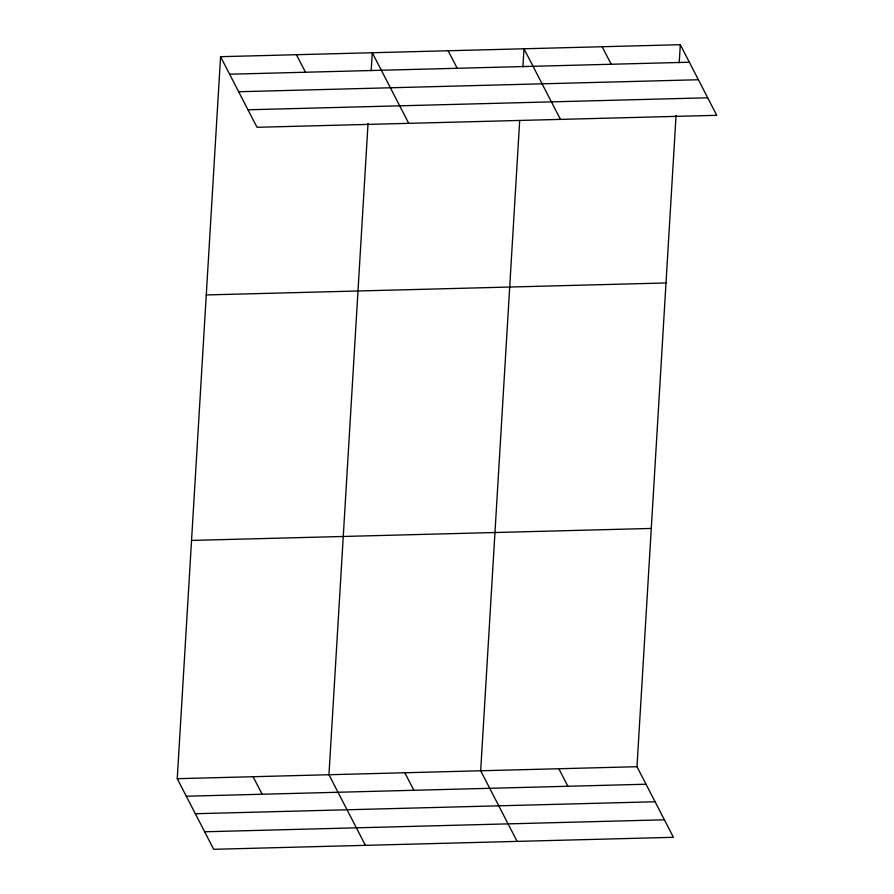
<?xml version="1.0" encoding="UTF-8"?>
<svg xmlns="http://www.w3.org/2000/svg" width="894" height="894" viewBox="0 0 894 894"><rect width="100%" height="100%" fill="white"/><g stroke="black" fill="none" stroke-linecap="round" stroke-linejoin="round"><path stroke-width="1.34" d="M676.065 115.348L636.986 766.706L673.428 837.309L213.688 849.3L177.247 778.685L220.572 56.691L680.312 44.7L716.753 115.315L257.014 127.294L220.572 56.691M368.049 123.383L328.958 774.729L365.4 845.344M371.2 70.738L372.284 52.735L408.726 123.338M519.671 120.813L480.67 770.773L517.112 841.388M522.923 66.782L523.996 48.779L560.449 119.383M679.228 62.703L680.312 44.7M229.624 74.213L689.352 62.222M238.664 91.736L698.393 79.745M247.973 109.783L707.713 97.792M206.279 294.942L666.008 282.962M191.54 540.423L651.279 528.443M177.247 778.685L636.986 766.706M186.287 796.219L646.027 784.228M195.339 813.73L655.067 801.75M204.648 831.778L664.387 819.798M602.154 46.734L611.205 64.267M448.14 50.757L457.192 68.279M296.428 54.713L305.48 72.235M558.828 768.739L567.869 786.262M404.814 772.751L413.866 790.285M253.103 776.707L262.154 794.241"/></g></svg>
